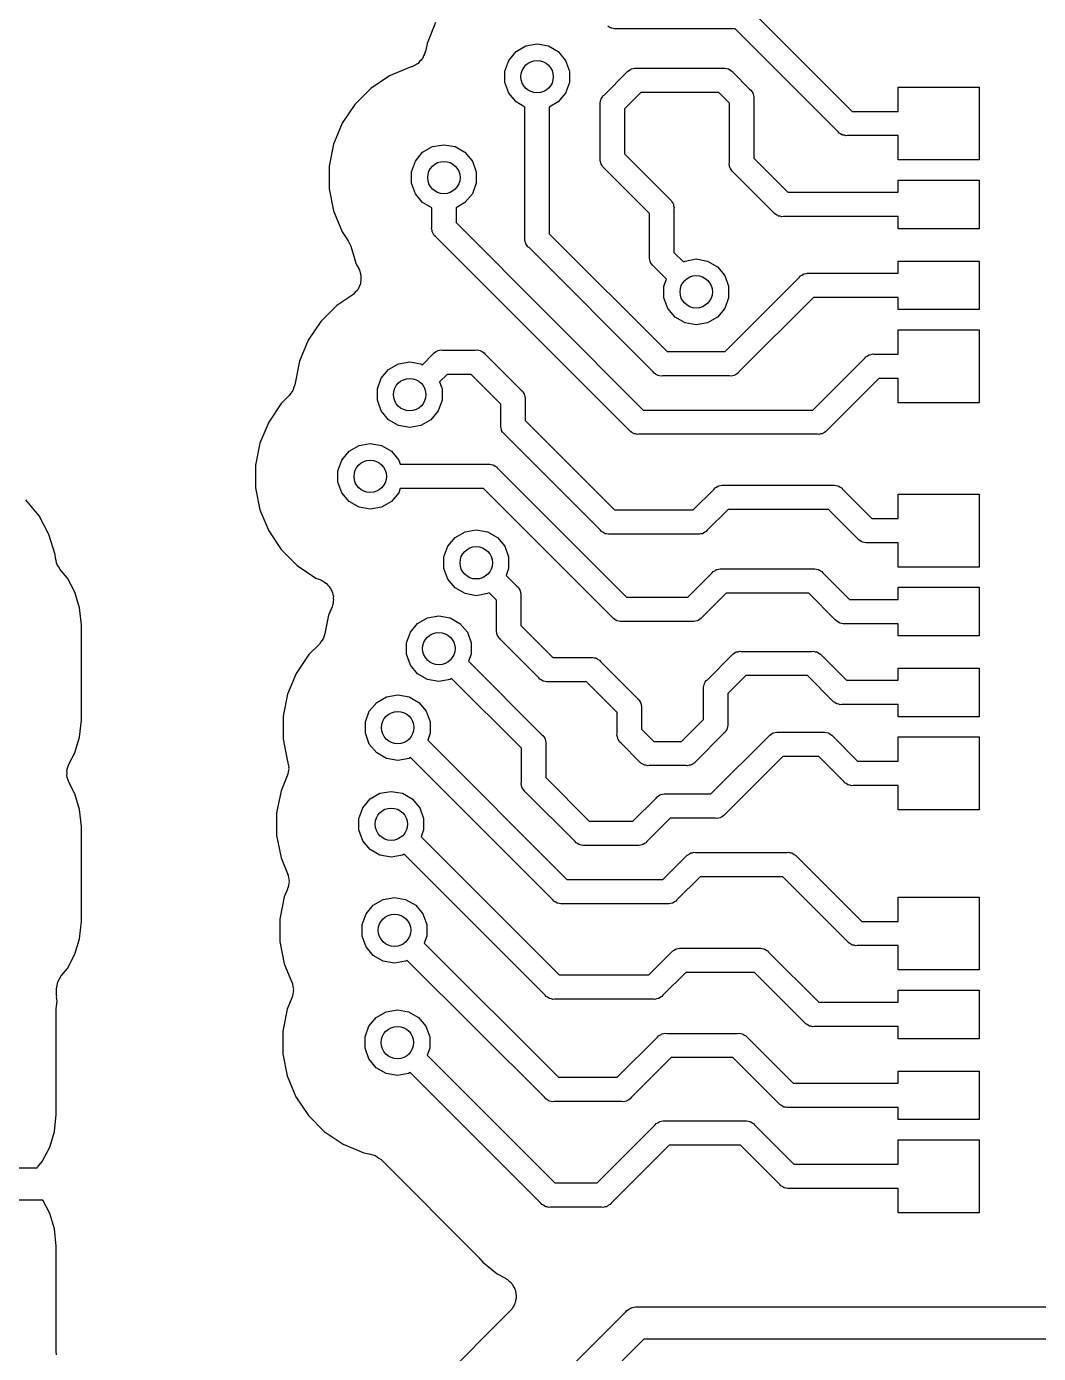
# Model space of a CAD drawing. Extents: x 552.7 to 632.3, y 410.9 to 459.8.
# Drawn here: x 580.66 to 586.91, y 435.16 to 443.36 of the extents above; entities that cross this region are included whole.
import ezdxf

# ---------------------------------------------------------------- set-up
doc = ezdxf.new("R2010")
doc.units = 0
doc.header["$MEASUREMENT"] = 0
doc.layers.add('BLACK', color=7, linetype='CONTINUOUS')

msp = doc.modelspace()

# ---------------------------------------------------------------- linework, layer by layer
at = {"layer": 'BLACK', "linetype": 'CONTINUOUS'}
for p, q in [((585.121, 443.471), (585.757, 442.836)), ((583.184, 443.385), (583.131, 443.256)), ((584.256, 443.357), (584.248, 443.362)), ((584.264, 443.351), (584.256, 443.357)), ((584.268, 443.351), (584.264, 443.351)), ((584.27, 443.349), (584.268, 443.351)), ((584.28, 443.347), (584.27, 443.349)), ((584.29, 443.345), (584.28, 443.347)), ((584.3, 443.345), (584.29, 443.345)), ((585.035, 443.345), (584.3, 443.345)), ((585.67, 442.71), (585.035, 443.345)), ((583.131, 443.256), (583.121, 443.206)), ((583.681, 443.205), (583.742, 443.24)), ((583.742, 443.24), (583.811, 443.253)), ((583.811, 443.253), (583.881, 443.24)), ((583.881, 443.24), (583.942, 443.205)), ((583.099, 443.159), (583.095, 443.152)), ((583.105, 443.165), (583.099, 443.159)), ((583.11, 443.178), (583.105, 443.165)), ((583.116, 443.19), (583.11, 443.178)), ((583.118, 443.199), (583.116, 443.19)), ((583.121, 443.206), (583.118, 443.199)), ((583.636, 443.151), (583.681, 443.205)), ((583.942, 443.205), (583.987, 443.151)), ((583.034, 443.111), (582.899, 443.055)), ((583.037, 443.111), (583.034, 443.111)), ((583.049, 443.118), (583.037, 443.111)), ((583.062, 443.123), (583.049, 443.118)), ((583.068, 443.128), (583.062, 443.123)), ((583.076, 443.132), (583.068, 443.128)), ((583.085, 443.143), (583.076, 443.132)), ((583.095, 443.152), (583.085, 443.143)), ((583.611, 443.085), (583.636, 443.151)), ((583.611, 443.014), (583.611, 443.085)), ((583.987, 443.151), (584.011, 443.085)), ((584.011, 443.085), (584.011, 443.014)), ((584.225, 442.937), (584.366, 443.078)), ((584.366, 443.078), (584.372, 443.085)), ((584.372, 443.085), (584.381, 443.09)), ((584.381, 443.09), (584.389, 443.096)), ((584.389, 443.096), (584.392, 443.097)), ((584.392, 443.097), (584.395, 443.098)), ((584.395, 443.098), (584.405, 443.1)), ((584.405, 443.1), (584.414, 443.103)), ((584.414, 443.103), (584.424, 443.102)), ((584.424, 443.102), (584.961, 443.102)), ((584.961, 443.102), (584.971, 443.103)), ((584.971, 443.103), (584.981, 443.1)), ((584.981, 443.1), (584.991, 443.098)), ((584.991, 443.098), (584.993, 443.097)), ((584.993, 443.097), (584.997, 443.096)), ((584.997, 443.096), (585.005, 443.09)), ((585.005, 443.09), (585.013, 443.085)), ((585.013, 443.085), (585.02, 443.078)), ((585.02, 443.078), (585.124, 442.973)), ((582.899, 443.055), (582.783, 442.977)), ((583.636, 442.948), (583.611, 443.014)), ((584.011, 443.014), (583.987, 442.948)), ((582.783, 442.977), (582.685, 442.879)), ((583.681, 442.894), (583.636, 442.948)), ((583.987, 442.948), (583.942, 442.894)), ((584.205, 442.908), (584.206, 442.911)), ((584.206, 442.911), (584.207, 442.914)), ((584.207, 442.914), (584.213, 442.922)), ((584.213, 442.922), (584.218, 442.931)), ((584.218, 442.931), (584.225, 442.937)), ((584.452, 442.952), (584.351, 442.851)), ((584.933, 442.952), (584.452, 442.952)), ((584.999, 442.887), (584.933, 442.952)), ((585.124, 442.973), (585.132, 442.967)), ((585.132, 442.967), (585.137, 442.958)), ((585.137, 442.958), (585.143, 442.95)), ((585.143, 442.95), (585.144, 442.947)), ((585.144, 442.947), (585.145, 442.944)), ((585.145, 442.944), (585.147, 442.934)), ((585.147, 442.934), (585.15, 442.924)), ((585.15, 442.924), (585.149, 442.914)), ((585.149, 442.914), (585.149, 442.547)), ((586.041, 442.836), (586.041, 442.986)), ((586.041, 442.986), (586.541, 442.986)), ((586.541, 442.986), (586.541, 442.536)), ((582.685, 442.879), (582.607, 442.763)), ((583.736, 442.862), (583.681, 442.894)), ((583.736, 442.052), (583.736, 442.862)), ((583.942, 442.894), (583.886, 442.862)), ((583.886, 442.862), (583.886, 442.08)), ((584.2, 442.889), (584.203, 442.898)), ((584.201, 442.879), (584.2, 442.889)), ((584.201, 442.545), (584.201, 442.879)), ((584.203, 442.898), (584.205, 442.908)), ((584.351, 442.851), (584.351, 442.573)), ((584.999, 442.52), (584.999, 442.887)), ((585.757, 442.836), (586.041, 442.836)), ((582.607, 442.763), (582.554, 442.634)), ((585.677, 442.702), (585.67, 442.71)), ((585.686, 442.697), (585.677, 442.702)), ((585.694, 442.692), (585.686, 442.697)), ((585.697, 442.691), (585.694, 442.692)), ((585.7, 442.689), (585.697, 442.691)), ((585.71, 442.688), (585.7, 442.689)), ((585.719, 442.685), (585.71, 442.688)), ((585.729, 442.686), (585.719, 442.685)), ((586.041, 442.686), (585.729, 442.686)), ((586.041, 442.536), (586.041, 442.686)), ((582.554, 442.634), (582.527, 442.497)), ((583.104, 442.583), (583.165, 442.618)), ((583.165, 442.618), (583.235, 442.63)), ((583.235, 442.63), (583.304, 442.618)), ((583.304, 442.618), (583.365, 442.583)), ((583.035, 442.463), (583.059, 442.529)), ((583.059, 442.529), (583.104, 442.583)), ((583.365, 442.583), (583.411, 442.529)), ((583.411, 442.529), (583.435, 442.463)), ((584.2, 442.535), (584.201, 442.545)), ((584.203, 442.525), (584.2, 442.535)), ((584.205, 442.516), (584.203, 442.525)), ((584.206, 442.513), (584.205, 442.516)), ((584.207, 442.509), (584.206, 442.513)), ((584.213, 442.501), (584.207, 442.509)), ((584.351, 442.573), (584.632, 442.292)), ((584.998, 442.51), (584.999, 442.52)), ((585, 442.5), (584.998, 442.51)), ((585.149, 442.547), (585.36, 442.336)), ((586.541, 442.536), (586.041, 442.536)), ((582.527, 442.497), (582.527, 442.358)), ((583.035, 442.392), (583.035, 442.463)), ((583.435, 442.463), (583.435, 442.392)), ((584.218, 442.493), (584.213, 442.501)), ((584.225, 442.486), (584.218, 442.493)), ((584.506, 442.206), (584.225, 442.486)), ((585.002, 442.49), (585, 442.5)), ((585.004, 442.487), (585.002, 442.49)), ((585.005, 442.484), (585.004, 442.487)), ((585.01, 442.476), (585.005, 442.484)), ((585.015, 442.467), (585.01, 442.476)), ((585.023, 442.461), (585.015, 442.467)), ((585.274, 442.21), (585.023, 442.461)), ((582.527, 442.358), (582.554, 442.221)), ((583.059, 442.326), (583.035, 442.392)), ((583.435, 442.392), (583.411, 442.326)), ((586.041, 442.336), (586.041, 442.411)), ((586.041, 442.411), (586.541, 442.411)), ((586.541, 442.411), (586.541, 442.111)), ((583.104, 442.272), (583.059, 442.326)), ((583.16, 442.24), (583.104, 442.272)), ((583.365, 442.272), (583.31, 442.24)), ((583.411, 442.326), (583.365, 442.272)), ((584.632, 442.292), (584.639, 442.286)), ((584.639, 442.286), (584.644, 442.277)), ((584.644, 442.277), (584.65, 442.269)), ((584.65, 442.269), (584.651, 442.266)), ((584.651, 442.266), (584.653, 442.263)), ((584.653, 442.263), (584.654, 442.253)), ((585.36, 442.336), (586.041, 442.336)), ((582.554, 442.221), (582.607, 442.092)), ((583.16, 442.121), (583.16, 442.24)), ((583.31, 442.24), (583.31, 442.149)), ((584.506, 441.937), (584.506, 442.206)), ((584.654, 442.253), (584.657, 442.243)), ((584.657, 442.243), (584.656, 442.234)), ((584.656, 442.234), (584.656, 441.965)), ((585.28, 442.202), (585.274, 442.21)), ((585.289, 442.197), (585.28, 442.202)), ((585.297, 442.192), (585.289, 442.197)), ((585.3, 442.191), (585.297, 442.192)), ((585.303, 442.189), (585.3, 442.191)), ((585.313, 442.188), (585.303, 442.189)), ((585.323, 442.185), (585.313, 442.188)), ((585.332, 442.186), (585.323, 442.185)), ((586.041, 442.186), (585.332, 442.186)), ((586.041, 442.111), (586.041, 442.186)), ((582.607, 442.092), (582.644, 442.037)), ((583.159, 442.111), (583.16, 442.121)), ((583.162, 442.101), (583.159, 442.111)), ((583.163, 442.091), (583.162, 442.101)), ((583.31, 442.149), (584.467, 440.991)), ((586.541, 442.111), (586.041, 442.111)), ((582.644, 442.037), (582.652, 442.02)), ((582.652, 442.02), (582.66, 442.003)), ((583.165, 442.089), (583.163, 442.091)), ((583.166, 442.085), (583.165, 442.089)), ((583.171, 442.077), (583.166, 442.085)), ((583.176, 442.069), (583.171, 442.077)), ((583.184, 442.062), (583.176, 442.069)), ((584.381, 440.865), (583.184, 442.062)), ((583.736, 442.042), (583.736, 442.052)), ((583.738, 442.033), (583.736, 442.042)), ((583.74, 442.023), (583.738, 442.033)), ((583.741, 442.02), (583.74, 442.023)), ((583.742, 442.017), (583.741, 442.02)), ((583.748, 442.009), (583.742, 442.017)), ((583.886, 442.08), (584.615, 441.352)), ((582.66, 442.003), (582.694, 441.893)), ((583.753, 442), (583.748, 442.009)), ((583.761, 441.994), (583.753, 442)), ((584.528, 441.226), (583.761, 441.994)), ((584.505, 441.927), (584.506, 441.937)), ((584.656, 441.965), (584.715, 441.906)), ((582.694, 441.893), (582.709, 441.865)), ((582.709, 441.865), (582.71, 441.86)), ((582.71, 441.86), (582.713, 441.856)), ((582.713, 441.856), (582.717, 441.839)), ((584.508, 441.918), (584.505, 441.927)), ((584.509, 441.908), (584.508, 441.918)), ((584.511, 441.905), (584.509, 441.908)), ((584.512, 441.902), (584.511, 441.905)), ((584.518, 441.894), (584.512, 441.902)), ((584.523, 441.885), (584.518, 441.894)), ((584.53, 441.879), (584.523, 441.885)), ((584.61, 441.799), (584.53, 441.879)), ((584.715, 441.906), (584.725, 441.911)), ((584.725, 441.911), (584.794, 441.924)), ((584.794, 441.924), (584.864, 441.911)), ((584.864, 441.911), (584.925, 441.876)), ((584.925, 441.876), (584.97, 441.822)), ((586.041, 441.836), (586.041, 441.911)), ((586.041, 441.911), (586.541, 441.911)), ((586.541, 441.911), (586.541, 441.611)), ((582.719, 441.769), (582.711, 441.754)), ((582.717, 441.839), (582.722, 441.823)), ((582.721, 441.779), (582.719, 441.774)), ((582.719, 441.774), (582.719, 441.769)), ((582.722, 441.796), (582.721, 441.779)), ((582.722, 441.823), (582.722, 441.818)), ((582.722, 441.818), (582.723, 441.813)), ((582.723, 441.813), (582.722, 441.796)), ((584.594, 441.756), (584.61, 441.799)), ((584.97, 441.822), (584.994, 441.756)), ((584.972, 441.352), (585.431, 441.812)), ((585.431, 441.812), (585.438, 441.819)), ((585.438, 441.819), (585.446, 441.824)), ((585.446, 441.824), (585.455, 441.83)), ((585.455, 441.83), (585.458, 441.831)), ((585.458, 441.831), (585.461, 441.832)), ((585.461, 441.832), (585.47, 441.834)), ((585.47, 441.834), (585.48, 441.837)), ((585.48, 441.837), (585.49, 441.836)), ((585.49, 441.836), (586.041, 441.836)), ((582.667, 441.699), (582.573, 441.636)), ((582.671, 441.703), (582.667, 441.699)), ((582.675, 441.705), (582.671, 441.703)), ((582.687, 441.718), (582.675, 441.705)), ((582.699, 441.73), (582.687, 441.718)), ((582.701, 441.734), (582.699, 441.73)), ((582.705, 441.738), (582.701, 441.734)), ((582.711, 441.754), (582.705, 441.738)), ((584.594, 441.685), (584.594, 441.756)), ((584.618, 441.619), (584.594, 441.685)), ((584.994, 441.685), (584.97, 441.619)), ((584.994, 441.756), (584.994, 441.685)), ((585.518, 441.686), (585.058, 441.226)), ((586.041, 441.686), (585.518, 441.686)), ((586.041, 441.611), (586.041, 441.686)), ((582.573, 441.636), (582.474, 441.538)), ((584.664, 441.565), (584.618, 441.619)), ((584.97, 441.619), (584.925, 441.565)), ((586.541, 441.611), (586.041, 441.611)), ((582.474, 441.538), (582.397, 441.422)), ((584.725, 441.53), (584.664, 441.565)), ((584.794, 441.517), (584.725, 441.53)), ((584.864, 441.53), (584.794, 441.517)), ((584.925, 441.565), (584.864, 441.53)), ((586.041, 441.336), (586.041, 441.486)), ((586.041, 441.486), (586.541, 441.486)), ((586.541, 441.486), (586.541, 441.036)), ((582.397, 441.422), (582.343, 441.293)), ((583.184, 441.35), (583.192, 441.355)), ((583.192, 441.355), (583.195, 441.356)), ((583.195, 441.356), (583.198, 441.358)), ((583.198, 441.358), (583.208, 441.36)), ((583.208, 441.36), (583.217, 441.362)), ((583.217, 441.362), (583.227, 441.361)), ((583.227, 441.361), (583.43, 441.361)), ((583.43, 441.361), (583.44, 441.362)), ((583.44, 441.362), (583.45, 441.36)), ((583.45, 441.36), (583.46, 441.358)), ((583.46, 441.358), (583.463, 441.356)), ((583.463, 441.356), (583.466, 441.355)), ((583.466, 441.355), (583.474, 441.35)), ((582.343, 441.293), (582.314, 441.146)), ((582.893, 441.242), (582.955, 441.277)), ((582.955, 441.277), (583.024, 441.289)), ((583.024, 441.289), (583.093, 441.277)), ((583.093, 441.277), (583.103, 441.271)), ((583.103, 441.271), (583.169, 441.337)), ((583.169, 441.337), (583.175, 441.345)), ((583.175, 441.345), (583.184, 441.35)), ((583.474, 441.35), (583.483, 441.345)), ((583.483, 441.345), (583.489, 441.337)), ((583.489, 441.337), (583.712, 441.114)), ((584.615, 441.352), (584.972, 441.352)), ((585.515, 440.991), (585.835, 441.312)), ((585.835, 441.312), (585.842, 441.319)), ((585.842, 441.319), (585.85, 441.324)), ((585.85, 441.324), (585.859, 441.33)), ((585.859, 441.33), (585.862, 441.331)), ((585.862, 441.331), (585.865, 441.332)), ((585.865, 441.332), (585.875, 441.334)), ((585.875, 441.334), (585.884, 441.337)), ((585.884, 441.337), (585.894, 441.336)), ((585.894, 441.336), (586.041, 441.336)), ((582.848, 441.188), (582.893, 441.242)), ((583.255, 441.211), (583.208, 441.165)), ((583.403, 441.211), (583.255, 441.211)), ((583.587, 441.027), (583.403, 441.211)), ((584.535, 441.218), (584.528, 441.226)), ((584.543, 441.213), (584.535, 441.218)), ((584.551, 441.208), (584.543, 441.213)), ((584.555, 441.207), (584.551, 441.208)), ((584.557, 441.205), (584.555, 441.207)), ((584.567, 441.203), (584.557, 441.205)), ((584.577, 441.201), (584.567, 441.203)), ((584.587, 441.202), (584.577, 441.201)), ((584.999, 441.202), (584.587, 441.202)), ((585.009, 441.201), (584.999, 441.202)), ((585.019, 441.203), (585.009, 441.201)), ((585.029, 441.205), (585.019, 441.203)), ((585.032, 441.207), (585.029, 441.205)), ((585.035, 441.208), (585.032, 441.207)), ((585.043, 441.213), (585.035, 441.208)), ((585.052, 441.218), (585.043, 441.213)), ((585.058, 441.226), (585.052, 441.218)), ((582.301, 441.112), (582.298, 441.105)), ((582.305, 441.117), (582.301, 441.112)), ((582.309, 441.132), (582.305, 441.117)), ((582.314, 441.146), (582.309, 441.132)), ((582.824, 441.122), (582.848, 441.188)), ((582.824, 441.051), (582.824, 441.122)), ((583.208, 441.165), (583.224, 441.122)), ((583.224, 441.122), (583.224, 441.051)), ((583.712, 441.114), (583.72, 441.107)), ((585.922, 441.186), (585.601, 440.865)), ((586.041, 441.186), (585.922, 441.186)), ((586.041, 441.036), (586.041, 441.186)), ((582.23, 441.032), (582.153, 440.916)), ((582.279, 441.081), (582.23, 441.032)), ((582.288, 441.094), (582.279, 441.081)), ((582.298, 441.105), (582.288, 441.094)), ((582.848, 440.985), (582.824, 441.051)), ((583.224, 441.051), (583.2, 440.985)), ((583.587, 440.899), (583.587, 441.027)), ((583.72, 441.107), (583.725, 441.099)), ((583.725, 441.099), (583.731, 441.09)), ((583.731, 441.09), (583.731, 441.087)), ((583.731, 441.087), (583.733, 441.084)), ((583.733, 441.084), (583.735, 441.075)), ((583.735, 441.075), (583.737, 441.065)), ((583.737, 441.065), (583.737, 441.055)), ((583.737, 441.055), (583.737, 440.927)), ((586.541, 441.036), (586.041, 441.036)), ((582.893, 440.931), (582.848, 440.985)), ((583.2, 440.985), (583.155, 440.931)), ((584.467, 440.991), (585.515, 440.991)), ((582.153, 440.916), (582.099, 440.787)), ((582.955, 440.895), (582.893, 440.931)), ((583.024, 440.883), (582.955, 440.895)), ((583.093, 440.895), (583.024, 440.883)), ((583.155, 440.931), (583.093, 440.895)), ((583.586, 440.889), (583.587, 440.899)), ((583.588, 440.879), (583.586, 440.889)), ((583.59, 440.87), (583.588, 440.879)), ((583.592, 440.867), (583.59, 440.87)), ((583.592, 440.864), (583.592, 440.867)), ((583.598, 440.855), (583.592, 440.864)), ((583.737, 440.927), (584.289, 440.374)), ((584.387, 440.858), (584.381, 440.865)), ((585.601, 440.865), (585.595, 440.858)), ((582.099, 440.787), (582.072, 440.651)), ((582.711, 440.772), (582.78, 440.784)), ((582.78, 440.784), (582.85, 440.772)), ((583.603, 440.847), (583.598, 440.855)), ((583.611, 440.84), (583.603, 440.847)), ((584.203, 440.248), (583.611, 440.84)), ((584.396, 440.853), (584.387, 440.858)), ((584.404, 440.847), (584.396, 440.853)), ((584.407, 440.846), (584.404, 440.847)), ((584.41, 440.844), (584.407, 440.846)), ((584.42, 440.843), (584.41, 440.844)), ((584.43, 440.84), (584.42, 440.843)), ((584.439, 440.841), (584.43, 440.84)), ((585.543, 440.841), (584.439, 440.841)), ((585.553, 440.84), (585.543, 440.841)), ((585.562, 440.843), (585.553, 440.84)), ((585.572, 440.844), (585.562, 440.843)), ((585.575, 440.846), (585.572, 440.844)), ((585.578, 440.847), (585.575, 440.846)), ((585.586, 440.853), (585.578, 440.847)), ((585.595, 440.858), (585.586, 440.853)), ((582.604, 440.682), (582.65, 440.736)), ((582.65, 440.736), (582.711, 440.772)), ((582.85, 440.772), (582.911, 440.736)), ((582.911, 440.736), (582.956, 440.682)), ((582.072, 440.651), (582.072, 440.511)), ((582.58, 440.616), (582.604, 440.682)), ((582.58, 440.546), (582.58, 440.616)), ((582.956, 440.682), (582.966, 440.656)), ((582.966, 440.656), (583.508, 440.656)), ((583.508, 440.656), (583.518, 440.657)), ((583.518, 440.657), (583.528, 440.654)), ((583.528, 440.654), (583.538, 440.652)), ((583.538, 440.652), (583.541, 440.651)), ((583.541, 440.651), (583.544, 440.65)), ((583.544, 440.65), (583.552, 440.644)), ((583.552, 440.644), (583.561, 440.639)), ((583.561, 440.639), (583.567, 440.631)), ((583.567, 440.631), (584.363, 439.835)), ((582.604, 440.479), (582.58, 440.546)), ((582.072, 440.511), (582.099, 440.374)), ((582.65, 440.425), (582.604, 440.479)), ((582.956, 440.479), (582.911, 440.425)), ((582.966, 440.506), (582.956, 440.479)), ((583.48, 440.506), (582.966, 440.506)), ((584.277, 439.71), (583.48, 440.506)), ((584.776, 440.374), (584.904, 440.502)), ((584.904, 440.502), (584.911, 440.51)), ((584.911, 440.51), (584.919, 440.515)), ((584.919, 440.515), (584.927, 440.52)), ((584.927, 440.52), (584.931, 440.521)), ((584.931, 440.521), (584.933, 440.523)), ((584.933, 440.523), (584.943, 440.525)), ((584.943, 440.525), (584.953, 440.527)), ((584.953, 440.527), (584.963, 440.526)), ((584.963, 440.526), (585.639, 440.526)), ((585.639, 440.526), (585.649, 440.527)), ((585.649, 440.527), (585.659, 440.525)), ((585.659, 440.525), (585.669, 440.523)), ((585.669, 440.523), (585.672, 440.521)), ((585.672, 440.521), (585.675, 440.52)), ((585.675, 440.52), (585.683, 440.515)), ((585.683, 440.515), (585.692, 440.51)), ((585.692, 440.51), (585.698, 440.502)), ((585.698, 440.502), (585.879, 440.321)), ((586.041, 440.321), (586.041, 440.471)), ((586.041, 440.471), (586.541, 440.471)), ((586.541, 440.471), (586.541, 440.021)), ((580.734, 440.337), (580.652, 440.437)), ((582.099, 440.374), (582.153, 440.245)), ((582.711, 440.39), (582.65, 440.425)), ((582.78, 440.378), (582.711, 440.39)), ((582.85, 440.39), (582.78, 440.378)), ((582.911, 440.425), (582.85, 440.39)), ((584.289, 440.374), (584.776, 440.374)), ((584.991, 440.376), (584.862, 440.248)), ((585.612, 440.376), (584.991, 440.376)), ((585.792, 440.195), (585.612, 440.376)), ((580.793, 440.226), (580.734, 440.337)), ((585.879, 440.321), (586.041, 440.321)), ((580.795, 440.222), (580.793, 440.226)), ((580.793, 440.226), (580.793, 440.226)), ((580.833, 440.098), (580.795, 440.222)), ((582.153, 440.245), (582.23, 440.129)), ((583.305, 440.203), (583.366, 440.238)), ((583.366, 440.238), (583.435, 440.25)), ((583.435, 440.25), (583.505, 440.238)), ((583.505, 440.238), (583.566, 440.203)), ((584.209, 440.241), (584.203, 440.248)), ((584.218, 440.236), (584.209, 440.241)), ((584.226, 440.23), (584.218, 440.236)), ((584.229, 440.229), (584.226, 440.23)), ((584.232, 440.227), (584.229, 440.229)), ((584.242, 440.226), (584.232, 440.227)), ((584.252, 440.223), (584.242, 440.226)), ((584.262, 440.224), (584.252, 440.223)), ((584.804, 440.224), (584.262, 440.224)), ((584.814, 440.223), (584.804, 440.224)), ((584.823, 440.226), (584.814, 440.223)), ((584.833, 440.227), (584.823, 440.226)), ((584.836, 440.229), (584.833, 440.227)), ((584.839, 440.23), (584.836, 440.229)), ((584.847, 440.236), (584.839, 440.23)), ((584.856, 440.241), (584.847, 440.236)), ((584.862, 440.248), (584.856, 440.241)), ((582.23, 440.129), (582.329, 440.031)), ((583.235, 440.083), (583.26, 440.149)), ((583.26, 440.149), (583.305, 440.203)), ((583.566, 440.203), (583.611, 440.149)), ((583.611, 440.149), (583.635, 440.083)), ((585.799, 440.188), (585.792, 440.195)), ((585.807, 440.183), (585.799, 440.188)), ((585.816, 440.177), (585.807, 440.183)), ((585.819, 440.176), (585.816, 440.177)), ((585.822, 440.175), (585.819, 440.176)), ((585.832, 440.173), (585.822, 440.175)), ((585.841, 440.17), (585.832, 440.173)), ((585.851, 440.171), (585.841, 440.17)), ((586.041, 440.171), (585.851, 440.171)), ((586.041, 440.021), (586.041, 440.171)), ((580.835, 440.076), (580.833, 440.098)), ((580.839, 440.062), (580.835, 440.076)), ((580.842, 440.047), (580.839, 440.062)), ((580.845, 440.041), (580.842, 440.047)), ((583.235, 440.012), (583.235, 440.083)), ((583.635, 440.083), (583.635, 440.012)), ((580.847, 440.034), (580.845, 440.041)), ((580.856, 440.022), (580.847, 440.034)), ((580.863, 440.008), (580.856, 440.022)), ((580.909, 439.953), (580.863, 440.008)), ((582.329, 440.031), (582.445, 439.953)), ((583.26, 439.946), (583.235, 440.012)), ((583.635, 440.012), (583.62, 439.969)), ((583.62, 439.969), (583.686, 439.903)), ((584.743, 439.835), (584.893, 439.985)), ((584.893, 439.985), (584.899, 439.993)), ((584.899, 439.993), (584.908, 439.998)), ((584.908, 439.998), (584.916, 440.003)), ((584.916, 440.003), (584.919, 440.004)), ((584.919, 440.004), (584.922, 440.006)), ((584.922, 440.006), (584.932, 440.008)), ((584.932, 440.008), (584.941, 440.01)), ((584.941, 440.01), (584.951, 440.009)), ((584.951, 440.009), (585.517, 440.009)), ((585.517, 440.009), (585.527, 440.01)), ((585.527, 440.01), (585.537, 440.008)), ((585.537, 440.008), (585.547, 440.006)), ((585.547, 440.006), (585.55, 440.004)), ((585.55, 440.004), (585.553, 440.003)), ((585.553, 440.003), (585.561, 439.998)), ((585.561, 439.998), (585.57, 439.993)), ((585.57, 439.993), (585.576, 439.985)), ((585.576, 439.985), (585.74, 439.821)), ((586.541, 440.021), (586.041, 440.021)), ((580.956, 439.865), (580.909, 439.953)), ((582.445, 439.953), (582.475, 439.941)), ((582.475, 439.941), (582.485, 439.935)), ((582.485, 439.935), (582.495, 439.93)), ((582.495, 439.93), (582.503, 439.923)), ((582.503, 439.923), (582.513, 439.917)), ((582.513, 439.917), (582.519, 439.908)), ((582.519, 439.908), (582.527, 439.901)), ((582.527, 439.901), (582.533, 439.891)), ((582.533, 439.891), (582.539, 439.882)), ((582.539, 439.882), (582.543, 439.871)), ((583.305, 439.892), (583.26, 439.946)), ((583.366, 439.857), (583.305, 439.892)), ((583.686, 439.903), (583.694, 439.896)), ((583.694, 439.896), (583.699, 439.888)), ((583.699, 439.888), (583.704, 439.88)), ((583.704, 439.88), (583.705, 439.876)), ((586.041, 439.821), (586.041, 439.896)), ((586.041, 439.896), (586.541, 439.896)), ((586.541, 439.896), (586.541, 439.596)), ((580.985, 439.769), (580.956, 439.865)), ((582.543, 439.871), (582.548, 439.862)), ((582.551, 439.796), (582.546, 439.786)), ((582.548, 439.862), (582.549, 439.851)), ((582.549, 439.851), (582.553, 439.84)), ((582.554, 439.818), (582.551, 439.807)), ((582.551, 439.807), (582.551, 439.796)), ((582.553, 439.84), (582.552, 439.829)), ((582.552, 439.829), (582.554, 439.818)), ((583.435, 439.844), (583.366, 439.857)), ((583.505, 439.857), (583.435, 439.844)), ((583.515, 439.862), (583.505, 439.857)), ((583.56, 439.816), (583.515, 439.862)), ((583.56, 439.632), (583.56, 439.816)), ((583.705, 439.876), (583.707, 439.873)), ((583.707, 439.873), (583.709, 439.864)), ((583.709, 439.864), (583.711, 439.854)), ((583.711, 439.854), (583.71, 439.844)), ((583.71, 439.844), (583.71, 439.66)), ((584.363, 439.835), (584.743, 439.835)), ((584.979, 439.859), (584.829, 439.71)), ((585.49, 439.859), (584.979, 439.859)), ((585.653, 439.695), (585.49, 439.859)), ((585.74, 439.821), (586.041, 439.821)), ((580.996, 439.663), (580.985, 439.769)), ((582.523, 439.724), (582.5, 439.61)), ((582.544, 439.775), (582.523, 439.724)), ((582.546, 439.786), (582.544, 439.775)), ((583.134, 439.708), (583.204, 439.72)), ((583.204, 439.72), (583.273, 439.708)), ((580.996, 439.075), (580.996, 439.663)), ((583.028, 439.619), (583.073, 439.673)), ((583.073, 439.673), (583.134, 439.708)), ((583.273, 439.708), (583.334, 439.673)), ((583.334, 439.673), (583.38, 439.619)), ((583.56, 439.622), (583.56, 439.632)), ((583.71, 439.66), (583.908, 439.462)), ((584.283, 439.702), (584.277, 439.71)), ((584.292, 439.697), (584.283, 439.702)), ((584.3, 439.691), (584.292, 439.697)), ((584.303, 439.69), (584.3, 439.691)), ((584.306, 439.689), (584.303, 439.69)), ((584.316, 439.687), (584.306, 439.689)), ((584.325, 439.684), (584.316, 439.687)), ((584.335, 439.685), (584.325, 439.684)), ((584.771, 439.685), (584.335, 439.685)), ((584.781, 439.684), (584.771, 439.685)), ((584.79, 439.687), (584.781, 439.684)), ((584.8, 439.689), (584.79, 439.687)), ((584.803, 439.69), (584.8, 439.689)), ((584.806, 439.691), (584.803, 439.69)), ((584.814, 439.697), (584.806, 439.691)), ((584.823, 439.702), (584.814, 439.697)), ((584.829, 439.71), (584.823, 439.702)), ((585.66, 439.688), (585.653, 439.695)), ((585.668, 439.683), (585.66, 439.688)), ((585.677, 439.677), (585.668, 439.683)), ((585.68, 439.676), (585.677, 439.677)), ((585.683, 439.675), (585.68, 439.676)), ((585.693, 439.673), (585.683, 439.675)), ((585.702, 439.67), (585.693, 439.673)), ((585.712, 439.671), (585.702, 439.67)), ((586.041, 439.671), (585.712, 439.671)), ((586.041, 439.596), (586.041, 439.671)), ((582.474, 439.558), (582.466, 439.545)), ((582.484, 439.569), (582.474, 439.558)), ((582.487, 439.576), (582.484, 439.569)), ((582.491, 439.582), (582.487, 439.576)), ((582.495, 439.596), (582.491, 439.582)), ((582.5, 439.61), (582.495, 439.596)), ((583.004, 439.552), (583.028, 439.619)), ((583.004, 439.482), (583.004, 439.552)), ((583.38, 439.619), (583.404, 439.552)), ((583.404, 439.552), (583.404, 439.482)), ((583.562, 439.613), (583.56, 439.622)), ((583.564, 439.603), (583.562, 439.613)), ((583.566, 439.6), (583.564, 439.603)), ((583.566, 439.597), (583.566, 439.6)), ((583.572, 439.589), (583.566, 439.597)), ((583.577, 439.58), (583.572, 439.589)), ((583.585, 439.574), (583.577, 439.58)), ((583.822, 439.336), (583.585, 439.574)), ((586.541, 439.596), (586.041, 439.596)), ((582.4, 439.48), (582.323, 439.364)), ((582.466, 439.545), (582.4, 439.48)), ((583.028, 439.415), (583.004, 439.482)), ((583.404, 439.482), (583.388, 439.439)), ((584.863, 439.325), (585.013, 439.476)), ((585.013, 439.476), (585.02, 439.483)), ((585.02, 439.483), (585.028, 439.488)), ((585.028, 439.488), (585.036, 439.494)), ((585.036, 439.494), (585.04, 439.495)), ((585.04, 439.495), (585.043, 439.497)), ((585.043, 439.497), (585.052, 439.498)), ((585.052, 439.498), (585.062, 439.501)), ((585.062, 439.501), (585.072, 439.5)), ((585.072, 439.5), (585.509, 439.5)), ((585.509, 439.5), (585.519, 439.501)), ((585.519, 439.501), (585.528, 439.498)), ((585.528, 439.498), (585.538, 439.497)), ((585.538, 439.497), (585.541, 439.495)), ((585.541, 439.495), (585.544, 439.494)), ((585.544, 439.494), (585.552, 439.488)), ((585.552, 439.488), (585.561, 439.483)), ((585.561, 439.483), (585.567, 439.476)), ((585.567, 439.476), (585.722, 439.321)), ((583.073, 439.361), (583.028, 439.415)), ((583.388, 439.439), (583.839, 438.987)), ((583.908, 439.462), (584.143, 439.462)), ((584.143, 439.462), (584.153, 439.463)), ((584.153, 439.463), (584.163, 439.46)), ((584.163, 439.46), (584.173, 439.459)), ((584.173, 439.459), (584.176, 439.457)), ((584.176, 439.457), (584.179, 439.456)), ((584.179, 439.456), (584.187, 439.45)), ((584.187, 439.45), (584.196, 439.445)), ((584.196, 439.445), (584.202, 439.438)), ((584.202, 439.438), (584.431, 439.209)), ((586.041, 439.321), (586.041, 439.396)), ((586.041, 439.396), (586.541, 439.396)), ((586.541, 439.396), (586.541, 439.096)), ((582.323, 439.364), (582.27, 439.235)), ((583.134, 439.326), (583.073, 439.361)), ((583.204, 439.314), (583.134, 439.326)), ((583.273, 439.326), (583.204, 439.314)), ((583.283, 439.332), (583.273, 439.326)), ((583.714, 438.901), (583.283, 439.332)), ((583.828, 439.329), (583.822, 439.336)), ((583.837, 439.324), (583.828, 439.329)), ((583.845, 439.318), (583.837, 439.324)), ((583.848, 439.317), (583.845, 439.318)), ((583.851, 439.315), (583.848, 439.317)), ((583.861, 439.314), (583.851, 439.315)), ((583.871, 439.311), (583.861, 439.314)), ((583.881, 439.312), (583.871, 439.311)), ((584.116, 439.312), (583.881, 439.312)), ((584.305, 439.122), (584.116, 439.312)), ((584.845, 439.302), (584.85, 439.31)), ((584.85, 439.31), (584.855, 439.319)), ((584.855, 439.319), (584.863, 439.325)), ((585.1, 439.35), (584.989, 439.239)), ((585.481, 439.35), (585.1, 439.35)), ((585.636, 439.195), (585.481, 439.35)), ((585.722, 439.321), (586.041, 439.321)), ((582.27, 439.235), (582.242, 439.099)), ((582.881, 439.22), (582.95, 439.232)), ((582.95, 439.232), (583.02, 439.22)), ((584.838, 439.277), (584.84, 439.286)), ((584.839, 439.267), (584.838, 439.277)), ((584.839, 439.08), (584.839, 439.267)), ((584.84, 439.286), (584.842, 439.296)), ((584.842, 439.296), (584.844, 439.299)), ((584.844, 439.299), (584.845, 439.302)), ((584.989, 439.239), (584.989, 439.052)), ((582.774, 439.13), (582.82, 439.184)), ((582.82, 439.184), (582.881, 439.22)), ((583.02, 439.22), (583.081, 439.184)), ((583.081, 439.184), (583.126, 439.13)), ((584.431, 439.209), (584.439, 439.202)), ((584.439, 439.202), (584.444, 439.194)), ((584.444, 439.194), (584.449, 439.185)), ((584.449, 439.185), (584.45, 439.182)), ((584.45, 439.182), (584.452, 439.179)), ((584.452, 439.179), (584.454, 439.17)), ((584.454, 439.17), (584.456, 439.16)), ((584.456, 439.16), (584.455, 439.15)), ((584.455, 439.15), (584.455, 439.019)), ((585.642, 439.188), (585.636, 439.195)), ((585.651, 439.183), (585.642, 439.188)), ((585.659, 439.177), (585.651, 439.183)), ((585.662, 439.176), (585.659, 439.177)), ((585.665, 439.175), (585.662, 439.176)), ((585.675, 439.173), (585.665, 439.175)), ((585.684, 439.17), (585.675, 439.173)), ((585.694, 439.171), (585.684, 439.17)), ((586.041, 439.171), (585.694, 439.171)), ((586.041, 439.096), (586.041, 439.171)), ((580.985, 438.97), (580.996, 439.075)), ((582.242, 439.099), (582.242, 438.959)), ((582.75, 439.064), (582.774, 439.13)), ((582.75, 438.994), (582.75, 439.064)), ((583.126, 439.13), (583.15, 439.064)), ((583.15, 439.064), (583.15, 438.994)), ((584.305, 438.991), (584.305, 439.122)), ((584.702, 438.944), (584.839, 439.08)), ((586.541, 439.096), (586.041, 439.096)), ((582.774, 438.927), (582.75, 438.994)), ((583.15, 438.994), (583.135, 438.951)), ((583.839, 438.987), (583.847, 438.981)), ((583.847, 438.981), (583.852, 438.972)), ((584.304, 438.982), (584.305, 438.991)), ((584.307, 438.972), (584.304, 438.982)), ((584.455, 439.019), (584.531, 438.944)), ((584.964, 438.994), (584.789, 438.818)), ((584.972, 439), (584.964, 438.994)), ((584.977, 439.009), (584.972, 439)), ((584.983, 439.017), (584.977, 439.009)), ((584.984, 439.02), (584.983, 439.017)), ((584.985, 439.023), (584.984, 439.02)), ((584.987, 439.033), (584.985, 439.023)), ((584.99, 439.043), (584.987, 439.033)), ((584.989, 439.052), (584.99, 439.043)), ((585.242, 438.976), (585.248, 438.983)), ((585.248, 438.983), (585.257, 438.988)), ((585.257, 438.988), (585.265, 438.994)), ((585.265, 438.994), (585.268, 438.995)), ((585.268, 438.995), (585.271, 438.996)), ((585.271, 438.996), (585.281, 438.998)), ((585.281, 438.998), (585.291, 439.001)), ((585.291, 439.001), (585.301, 439)), ((585.301, 439), (585.578, 439)), ((585.578, 439), (585.588, 439.001)), ((585.588, 439.001), (585.598, 438.998)), ((585.598, 438.998), (585.608, 438.996)), ((585.608, 438.996), (585.611, 438.995)), ((585.611, 438.995), (585.614, 438.994)), ((585.614, 438.994), (585.622, 438.988)), ((585.622, 438.988), (585.631, 438.983)), ((585.631, 438.983), (585.637, 438.976)), ((580.956, 438.874), (580.985, 438.97)), ((582.242, 438.959), (582.27, 438.819)), ((582.82, 438.873), (582.774, 438.927)), ((583.135, 438.951), (583.995, 438.09)), ((583.714, 438.692), (583.714, 438.901)), ((583.852, 438.972), (583.858, 438.964)), ((583.858, 438.964), (583.858, 438.961)), ((583.858, 438.961), (583.86, 438.958)), ((583.86, 438.958), (583.862, 438.948)), ((583.862, 438.948), (583.864, 438.939)), ((583.864, 438.939), (583.864, 438.929)), ((583.864, 438.929), (583.864, 438.72)), ((584.309, 438.962), (584.307, 438.972)), ((584.31, 438.959), (584.309, 438.962)), ((584.311, 438.956), (584.31, 438.959)), ((584.317, 438.948), (584.311, 438.956)), ((584.322, 438.939), (584.317, 438.948)), ((584.33, 438.933), (584.322, 438.939)), ((584.444, 438.818), (584.33, 438.933)), ((584.531, 438.944), (584.702, 438.944)), ((584.885, 438.619), (585.242, 438.976)), ((585.637, 438.976), (585.791, 438.821)), ((586.041, 438.821), (586.041, 438.971)), ((586.041, 438.971), (586.541, 438.971)), ((586.541, 438.971), (586.541, 438.521)), ((580.92, 438.807), (580.956, 438.874)), ((582.27, 438.819), (582.271, 438.818)), ((582.271, 438.818), (582.272, 438.81)), ((582.881, 438.838), (582.82, 438.873)), ((582.95, 438.826), (582.881, 438.838)), ((583.02, 438.838), (582.95, 438.826)), ((583.029, 438.844), (583.02, 438.838)), ((583.908, 437.965), (583.029, 438.844)), ((584.451, 438.81), (584.444, 438.818)), ((584.789, 438.818), (584.782, 438.81)), ((585.328, 438.85), (584.971, 438.493)), ((585.551, 438.85), (585.328, 438.85)), ((585.705, 438.695), (585.551, 438.85)), ((585.791, 438.821), (586.041, 438.821)), ((580.906, 438.765), (580.908, 438.769)), ((580.907, 438.747), (580.906, 438.765)), ((580.906, 438.729), (580.907, 438.747)), ((580.908, 438.773), (580.915, 438.79)), ((580.908, 438.769), (580.908, 438.773)), ((580.915, 438.79), (580.92, 438.807)), ((582.267, 438.731), (582.229, 438.638)), ((582.268, 438.736), (582.267, 438.731)), ((582.271, 438.741), (582.268, 438.736)), ((582.273, 438.758), (582.271, 438.741)), ((582.272, 438.81), (582.272, 438.81)), ((582.272, 438.81), (582.272, 438.81)), ((582.272, 438.81), (582.273, 438.801)), ((582.273, 438.801), (582.277, 438.785)), ((582.277, 438.774), (582.273, 438.758)), ((582.277, 438.785), (582.276, 438.779)), ((582.276, 438.779), (582.277, 438.774)), ((584.459, 438.806), (584.451, 438.81)), ((584.468, 438.8), (584.459, 438.806)), ((584.471, 438.799), (584.468, 438.8)), ((584.474, 438.797), (584.471, 438.799)), ((584.483, 438.796), (584.474, 438.797)), ((584.493, 438.793), (584.483, 438.796)), ((584.503, 438.794), (584.493, 438.793)), ((584.73, 438.794), (584.503, 438.794)), ((584.74, 438.793), (584.73, 438.794)), ((584.75, 438.796), (584.74, 438.793)), ((584.759, 438.797), (584.75, 438.796)), ((584.762, 438.799), (584.759, 438.797)), ((584.766, 438.8), (584.762, 438.799)), ((584.774, 438.806), (584.766, 438.8)), ((584.782, 438.81), (584.774, 438.806)), ((580.908, 438.725), (580.906, 438.729)), ((580.908, 438.721), (580.908, 438.725)), ((580.915, 438.704), (580.908, 438.721)), ((580.92, 438.687), (580.915, 438.704)), ((580.956, 438.62), (580.92, 438.687)), ((583.713, 438.682), (583.714, 438.692)), ((583.715, 438.672), (583.713, 438.682)), ((583.717, 438.662), (583.715, 438.672)), ((583.719, 438.66), (583.717, 438.662)), ((583.719, 438.656), (583.719, 438.66)), ((583.725, 438.648), (583.719, 438.656)), ((583.864, 438.72), (584.132, 438.451)), ((585.711, 438.688), (585.705, 438.695)), ((585.72, 438.683), (585.711, 438.688)), ((585.728, 438.677), (585.72, 438.683)), ((585.731, 438.676), (585.728, 438.677)), ((585.734, 438.675), (585.731, 438.676)), ((585.744, 438.673), (585.734, 438.675)), ((585.754, 438.67), (585.744, 438.673)), ((585.764, 438.671), (585.754, 438.67)), ((586.041, 438.671), (585.764, 438.671)), ((586.041, 438.521), (586.041, 438.671)), ((580.985, 438.524), (580.956, 438.62)), ((582.229, 438.638), (582.202, 438.502)), ((582.734, 438.533), (582.779, 438.588)), ((582.779, 438.588), (582.84, 438.623)), ((582.84, 438.623), (582.91, 438.635)), ((582.91, 438.635), (582.979, 438.623)), ((582.979, 438.623), (583.04, 438.588)), ((583.04, 438.588), (583.086, 438.533)), ((583.73, 438.64), (583.725, 438.648)), ((583.738, 438.633), (583.73, 438.64)), ((584.046, 438.325), (583.738, 438.633)), ((584.403, 438.451), (584.546, 438.594)), ((584.546, 438.594), (584.552, 438.602)), ((584.552, 438.602), (584.561, 438.607)), ((584.561, 438.607), (584.569, 438.613)), ((584.569, 438.613), (584.572, 438.614)), ((584.572, 438.614), (584.575, 438.615)), ((584.575, 438.615), (584.585, 438.617)), ((584.585, 438.617), (584.595, 438.62)), ((584.595, 438.62), (584.605, 438.619)), ((584.605, 438.619), (584.885, 438.619)), ((580.996, 438.418), (580.985, 438.524)), ((582.202, 438.502), (582.202, 438.362)), ((582.71, 438.467), (582.734, 438.533)), ((583.086, 438.533), (583.11, 438.467)), ((584.965, 438.485), (584.956, 438.48)), ((584.971, 438.493), (584.965, 438.485)), ((586.541, 438.521), (586.041, 438.521)), ((580.996, 437.831), (580.996, 438.418)), ((582.71, 438.397), (582.71, 438.467)), ((583.11, 438.467), (583.11, 438.397)), ((584.132, 438.451), (584.403, 438.451)), ((584.632, 438.469), (584.489, 438.325)), ((584.913, 438.469), (584.632, 438.469)), ((584.923, 438.468), (584.913, 438.469)), ((584.932, 438.47), (584.923, 438.468)), ((584.942, 438.472), (584.932, 438.47)), ((584.945, 438.474), (584.942, 438.472)), ((584.948, 438.475), (584.945, 438.474)), ((584.956, 438.48), (584.948, 438.475)), ((582.202, 438.362), (582.229, 438.225)), ((582.734, 438.33), (582.71, 438.397)), ((582.779, 438.276), (582.734, 438.33)), ((583.11, 438.397), (583.094, 438.354)), ((583.094, 438.354), (583.947, 437.501)), ((584.052, 438.318), (584.046, 438.325)), ((584.489, 438.325), (584.483, 438.318)), ((582.84, 438.241), (582.779, 438.276)), ((582.91, 438.229), (582.84, 438.241)), ((582.979, 438.241), (582.91, 438.229)), ((582.989, 438.247), (582.979, 438.241)), ((583.86, 437.375), (582.989, 438.247)), ((584.061, 438.313), (584.052, 438.318)), ((584.069, 438.307), (584.061, 438.313)), ((584.072, 438.306), (584.069, 438.307)), ((584.075, 438.304), (584.072, 438.306)), ((584.085, 438.303), (584.075, 438.304)), ((584.094, 438.3), (584.085, 438.303)), ((584.104, 438.301), (584.094, 438.3)), ((584.43, 438.301), (584.104, 438.301)), ((584.44, 438.3), (584.43, 438.301)), ((584.45, 438.303), (584.44, 438.3)), ((584.46, 438.304), (584.45, 438.303)), ((584.463, 438.306), (584.46, 438.304)), ((584.466, 438.307), (584.463, 438.306)), ((584.474, 438.313), (584.466, 438.307)), ((584.483, 438.318), (584.474, 438.313)), ((584.731, 438.234), (584.738, 438.241)), ((584.738, 438.241), (584.746, 438.246)), ((584.746, 438.246), (584.755, 438.252)), ((584.755, 438.252), (584.758, 438.253)), ((584.758, 438.253), (584.761, 438.255)), ((584.761, 438.255), (584.77, 438.256)), ((584.77, 438.256), (584.78, 438.259)), ((584.78, 438.259), (584.79, 438.258)), ((584.79, 438.258), (585.356, 438.258)), ((585.356, 438.258), (585.366, 438.259)), ((585.366, 438.259), (585.375, 438.256)), ((585.375, 438.256), (585.385, 438.255)), ((585.385, 438.255), (585.388, 438.253)), ((585.388, 438.253), (585.391, 438.252)), ((585.391, 438.252), (585.399, 438.246)), ((585.399, 438.246), (585.408, 438.241)), ((585.408, 438.241), (585.414, 438.234)), ((582.229, 438.225), (582.269, 438.128)), ((584.588, 438.09), (584.731, 438.234)), ((585.414, 438.234), (585.816, 437.832)), ((582.269, 438.128), (582.27, 438.123)), ((582.27, 438.123), (582.273, 438.118)), ((582.273, 438.118), (582.275, 438.101)), ((582.275, 438.101), (582.279, 438.085)), ((582.279, 438.085), (582.278, 438.08)), ((582.278, 438.08), (582.279, 438.074)), ((583.995, 438.09), (584.588, 438.09)), ((584.818, 438.108), (584.674, 437.965)), ((585.328, 438.108), (584.818, 438.108)), ((585.73, 437.706), (585.328, 438.108)), ((582.269, 438.031), (582.249, 437.983)), ((582.27, 438.037), (582.269, 438.031)), ((582.273, 438.042), (582.27, 438.037)), ((582.275, 438.058), (582.273, 438.042)), ((582.279, 438.074), (582.275, 438.058)), ((582.249, 437.983), (582.222, 437.846)), ((582.754, 437.878), (582.799, 437.932)), ((582.799, 437.932), (582.861, 437.967)), ((582.861, 437.967), (582.93, 437.98)), ((582.93, 437.98), (582.999, 437.967)), ((582.999, 437.967), (583.061, 437.932)), ((583.061, 437.932), (583.106, 437.878)), ((583.915, 437.957), (583.908, 437.965)), ((583.923, 437.952), (583.915, 437.957)), ((583.932, 437.946), (583.923, 437.952)), ((583.935, 437.945), (583.932, 437.946)), ((583.938, 437.944), (583.935, 437.945)), ((583.948, 437.942), (583.938, 437.944)), ((583.957, 437.94), (583.948, 437.942)), ((583.967, 437.94), (583.957, 437.94)), ((584.616, 437.94), (583.967, 437.94)), ((584.626, 437.94), (584.616, 437.94)), ((584.635, 437.942), (584.626, 437.94)), ((584.645, 437.944), (584.635, 437.942)), ((584.648, 437.945), (584.645, 437.944)), ((584.651, 437.946), (584.648, 437.945)), ((584.659, 437.952), (584.651, 437.946)), ((584.668, 437.957), (584.659, 437.952)), ((584.674, 437.965), (584.668, 437.957)), ((586.041, 437.832), (586.041, 437.982)), ((586.041, 437.982), (586.541, 437.982)), ((586.541, 437.982), (586.541, 437.532)), ((580.985, 437.725), (580.996, 437.831)), ((582.222, 437.846), (582.222, 437.707)), ((582.73, 437.812), (582.754, 437.878)), ((583.106, 437.878), (583.13, 437.812)), ((585.816, 437.832), (586.041, 437.832)), ((582.73, 437.741), (582.73, 437.812)), ((583.13, 437.812), (583.13, 437.741)), ((580.956, 437.629), (580.985, 437.725)), ((582.222, 437.707), (582.249, 437.57)), ((582.754, 437.675), (582.73, 437.741)), ((582.799, 437.621), (582.754, 437.675)), ((583.13, 437.741), (583.114, 437.698)), ((583.114, 437.698), (583.944, 436.869)), ((584.682, 437.664), (584.691, 437.667)), ((584.691, 437.667), (584.701, 437.666)), ((584.701, 437.666), (585.182, 437.666)), ((585.182, 437.666), (585.192, 437.667)), ((585.192, 437.667), (585.202, 437.664)), ((585.736, 437.699), (585.73, 437.706)), ((585.745, 437.694), (585.736, 437.699)), ((585.753, 437.688), (585.745, 437.694)), ((585.756, 437.687), (585.753, 437.688)), ((585.759, 437.685), (585.756, 437.687)), ((585.769, 437.684), (585.759, 437.685)), ((585.778, 437.681), (585.769, 437.684)), ((585.788, 437.682), (585.778, 437.681)), ((586.041, 437.682), (585.788, 437.682)), ((586.041, 437.532), (586.041, 437.682)), ((580.909, 437.541), (580.956, 437.629)), ((582.861, 437.586), (582.799, 437.621)), ((582.93, 437.574), (582.861, 437.586)), ((582.999, 437.586), (582.93, 437.574)), ((583.009, 437.591), (582.999, 437.586)), ((583.858, 436.743), (583.009, 437.591)), ((584.502, 437.501), (584.642, 437.642)), ((584.642, 437.642), (584.649, 437.65)), ((584.649, 437.65), (584.658, 437.655)), ((584.658, 437.655), (584.666, 437.66)), ((584.666, 437.66), (584.669, 437.661)), ((584.669, 437.661), (584.672, 437.663)), ((584.672, 437.663), (584.682, 437.664)), ((585.202, 437.664), (585.212, 437.663)), ((585.212, 437.663), (585.214, 437.661)), ((585.214, 437.661), (585.218, 437.66)), ((585.218, 437.66), (585.226, 437.655)), ((585.226, 437.655), (585.234, 437.65)), ((585.234, 437.65), (585.241, 437.642)), ((585.241, 437.642), (585.551, 437.332)), ((580.871, 437.495), (580.909, 437.541)), ((582.249, 437.57), (582.296, 437.457)), ((583.947, 437.501), (584.502, 437.501)), ((584.729, 437.516), (584.588, 437.375)), ((585.154, 437.516), (584.729, 437.516)), ((585.464, 437.206), (585.154, 437.516)), ((586.541, 437.532), (586.041, 437.532)), ((580.842, 437.415), (580.846, 437.436)), ((580.846, 437.436), (580.85, 437.457)), ((580.85, 437.458), (580.861, 437.477)), ((580.85, 437.457), (580.85, 437.458)), ((580.85, 437.457), (580.85, 437.457)), ((580.861, 437.477), (580.871, 437.495)), ((582.296, 437.457), (582.297, 437.452)), ((582.297, 437.452), (582.3, 437.447)), ((582.3, 437.447), (582.302, 437.43)), ((582.302, 437.43), (582.306, 437.414)), ((580.842, 437.376), (580.842, 437.415)), ((580.844, 437.37), (580.842, 437.376)), ((580.843, 437.364), (580.844, 437.37)), ((580.846, 437.338), (580.843, 437.364)), ((580.843, 437.311), (580.846, 437.338)), ((582.296, 437.36), (582.267, 437.29)), ((582.297, 437.365), (582.296, 437.36)), ((582.3, 437.37), (582.297, 437.365)), ((582.302, 437.387), (582.3, 437.37)), ((582.306, 437.403), (582.302, 437.387)), ((582.306, 437.414), (582.305, 437.408)), ((582.305, 437.408), (582.306, 437.403)), ((583.867, 437.368), (583.86, 437.375)), ((583.875, 437.363), (583.867, 437.368)), ((583.883, 437.357), (583.875, 437.363)), ((583.887, 437.356), (583.883, 437.357)), ((583.889, 437.355), (583.887, 437.356)), ((583.899, 437.353), (583.889, 437.355)), ((583.909, 437.35), (583.899, 437.353)), ((583.919, 437.351), (583.909, 437.35)), ((584.529, 437.351), (583.919, 437.351)), ((584.539, 437.35), (584.529, 437.351)), ((584.549, 437.353), (584.539, 437.35)), ((584.559, 437.355), (584.549, 437.353)), ((584.562, 437.356), (584.559, 437.355)), ((584.565, 437.357), (584.562, 437.356)), ((584.573, 437.363), (584.565, 437.357)), ((584.582, 437.368), (584.573, 437.363)), ((584.588, 437.375), (584.582, 437.368)), ((586.041, 437.332), (586.041, 437.407)), ((586.041, 437.407), (586.541, 437.407)), ((586.541, 437.407), (586.541, 437.107)), ((580.84, 437.277), (580.841, 437.284)), ((580.84, 436.639), (580.84, 437.277)), ((580.841, 437.29), (580.843, 437.311)), ((580.841, 437.284), (580.841, 437.29)), ((580.843, 437.311), (580.843, 437.311)), ((582.267, 437.29), (582.24, 437.153)), ((582.817, 437.239), (582.878, 437.274)), ((582.878, 437.274), (582.948, 437.286)), ((582.948, 437.286), (583.017, 437.274)), ((583.017, 437.274), (583.078, 437.239)), ((585.551, 437.332), (586.041, 437.332)), ((582.748, 437.118), (582.772, 437.185)), ((582.772, 437.185), (582.817, 437.239)), ((583.078, 437.239), (583.124, 437.185)), ((583.124, 437.185), (583.148, 437.118)), ((585.471, 437.199), (585.464, 437.206)), ((585.479, 437.194), (585.471, 437.199)), ((585.488, 437.188), (585.479, 437.194)), ((585.491, 437.187), (585.488, 437.188)), ((585.494, 437.185), (585.491, 437.187)), ((585.503, 437.184), (585.494, 437.185)), ((585.513, 437.181), (585.503, 437.184)), ((585.523, 437.182), (585.513, 437.181)), ((586.041, 437.182), (585.523, 437.182)), ((586.041, 437.107), (586.041, 437.182)), ((582.24, 437.153), (582.24, 437.013)), ((582.748, 437.048), (582.748, 437.118)), ((583.148, 437.118), (583.148, 437.048)), ((584.306, 436.869), (584.554, 437.116)), ((584.554, 437.116), (584.56, 437.124)), ((584.56, 437.124), (584.569, 437.129)), ((584.569, 437.129), (584.577, 437.134)), ((584.577, 437.134), (584.58, 437.135)), ((584.58, 437.135), (584.583, 437.137)), ((584.583, 437.137), (584.593, 437.139)), ((584.593, 437.139), (584.602, 437.141)), ((584.602, 437.141), (584.612, 437.14)), ((584.612, 437.14), (585.049, 437.14)), ((585.049, 437.14), (585.059, 437.141)), ((585.059, 437.141), (585.069, 437.139)), ((585.069, 437.139), (585.078, 437.137)), ((585.078, 437.137), (585.081, 437.135)), ((585.081, 437.135), (585.085, 437.134)), ((585.085, 437.134), (585.093, 437.129)), ((585.093, 437.129), (585.101, 437.124)), ((585.101, 437.124), (585.108, 437.116)), ((585.108, 437.116), (585.392, 436.832)), ((586.541, 437.107), (586.041, 437.107)), ((582.24, 437.013), (582.267, 436.877)), ((582.772, 436.982), (582.748, 437.048)), ((583.148, 437.048), (583.132, 437.005)), ((582.817, 436.928), (582.772, 436.982)), ((582.878, 436.892), (582.817, 436.928)), ((583.132, 437.005), (583.921, 436.216)), ((584.64, 436.99), (584.393, 436.743)), ((585.021, 436.99), (584.64, 436.99)), ((585.305, 436.706), (585.021, 436.99)), ((582.267, 436.877), (582.32, 436.748)), ((582.948, 436.88), (582.878, 436.892)), ((583.017, 436.892), (582.948, 436.88)), ((583.027, 436.898), (583.017, 436.892)), ((583.835, 436.09), (583.027, 436.898)), ((583.944, 436.869), (584.306, 436.869)), ((586.041, 436.832), (586.041, 436.907)), ((586.041, 436.907), (586.541, 436.907)), ((586.541, 436.907), (586.541, 436.607)), ((585.392, 436.832), (586.041, 436.832)), ((582.32, 436.748), (582.398, 436.632)), ((583.864, 436.735), (583.858, 436.743)), ((583.873, 436.73), (583.864, 436.735)), ((583.881, 436.725), (583.873, 436.73)), ((583.884, 436.724), (583.881, 436.725)), ((583.887, 436.722), (583.884, 436.724)), ((583.897, 436.72), (583.887, 436.722)), ((583.906, 436.718), (583.897, 436.72)), ((583.916, 436.719), (583.906, 436.718)), ((584.334, 436.719), (583.916, 436.719)), ((584.344, 436.718), (584.334, 436.719)), ((584.353, 436.72), (584.344, 436.718)), ((584.363, 436.722), (584.353, 436.72)), ((584.366, 436.724), (584.363, 436.722)), ((584.369, 436.725), (584.366, 436.724)), ((584.377, 436.73), (584.369, 436.725)), ((584.386, 436.735), (584.377, 436.73)), ((584.393, 436.743), (584.386, 436.735)), ((585.312, 436.699), (585.305, 436.706)), ((585.32, 436.694), (585.312, 436.699)), ((585.329, 436.688), (585.32, 436.694)), ((585.332, 436.687), (585.329, 436.688)), ((585.335, 436.685), (585.332, 436.687)), ((585.345, 436.684), (585.335, 436.685)), ((585.354, 436.681), (585.345, 436.684)), ((585.364, 436.682), (585.354, 436.681)), ((586.041, 436.682), (585.364, 436.682)), ((586.041, 436.607), (586.041, 436.682)), ((580.83, 436.533), (580.84, 436.639)), ((582.398, 436.632), (582.496, 436.533)), ((584.58, 436.598), (584.59, 436.6)), ((584.59, 436.6), (584.599, 436.599)), ((584.599, 436.599), (585.095, 436.599)), ((585.095, 436.599), (585.105, 436.6)), ((585.105, 436.6), (585.115, 436.598)), ((586.541, 436.607), (586.041, 436.607)), ((580.801, 436.437), (580.83, 436.533)), ((582.496, 436.533), (582.612, 436.456)), ((584.182, 436.216), (584.541, 436.575)), ((584.541, 436.575), (584.547, 436.583)), ((584.547, 436.583), (584.556, 436.588)), ((584.556, 436.588), (584.564, 436.593)), ((584.564, 436.593), (584.567, 436.594)), ((584.567, 436.594), (584.57, 436.596)), ((584.57, 436.596), (584.58, 436.598)), ((585.115, 436.598), (585.125, 436.596)), ((585.125, 436.596), (585.127, 436.594)), ((585.127, 436.594), (585.131, 436.593)), ((585.131, 436.593), (585.139, 436.588)), ((585.139, 436.588), (585.147, 436.583)), ((585.147, 436.583), (585.154, 436.575)), ((585.154, 436.575), (585.397, 436.332)), ((580.754, 436.349), (580.801, 436.437)), ((582.612, 436.456), (582.741, 436.402)), ((584.627, 436.449), (584.268, 436.09)), ((585.067, 436.449), (584.627, 436.449)), ((585.311, 436.206), (585.067, 436.449)), ((586.041, 436.332), (586.041, 436.482)), ((586.041, 436.482), (586.541, 436.482)), ((586.541, 436.482), (586.541, 436.032)), ((582.741, 436.402), (582.782, 436.394)), ((582.782, 436.394), (582.796, 436.389)), ((582.796, 436.389), (582.811, 436.385)), ((582.811, 436.385), (582.817, 436.381)), ((582.817, 436.381), (582.823, 436.378)), ((582.823, 436.378), (582.834, 436.368)), ((582.834, 436.368), (582.847, 436.36)), ((582.847, 436.36), (583.453, 435.753)), ((579.036, 436.31), (580.723, 436.31)), ((580.723, 436.31), (580.724, 436.313)), ((580.724, 436.313), (580.754, 436.349)), ((585.397, 436.332), (586.041, 436.332)), ((583.921, 436.216), (584.182, 436.216)), ((585.317, 436.199), (585.311, 436.206)), ((585.326, 436.194), (585.317, 436.199)), ((585.334, 436.188), (585.326, 436.194)), ((580.757, 436.11), (579.002, 436.11)), ((580.801, 436.028), (580.757, 436.11)), ((585.337, 436.187), (585.334, 436.188)), ((585.34, 436.185), (585.337, 436.187)), ((585.35, 436.184), (585.34, 436.185)), ((585.359, 436.181), (585.35, 436.184)), ((585.369, 436.182), (585.359, 436.181)), ((586.041, 436.182), (585.369, 436.182)), ((586.041, 436.032), (586.041, 436.182)), ((580.83, 435.932), (580.801, 436.028)), ((583.841, 436.083), (583.835, 436.09)), ((583.85, 436.078), (583.841, 436.083)), ((583.858, 436.072), (583.85, 436.078)), ((583.861, 436.071), (583.858, 436.072)), ((583.864, 436.069), (583.861, 436.071)), ((583.874, 436.068), (583.864, 436.069)), ((583.883, 436.065), (583.874, 436.068)), ((583.893, 436.066), (583.883, 436.065)), ((584.209, 436.066), (583.893, 436.066)), ((584.219, 436.065), (584.209, 436.066)), ((584.229, 436.068), (584.219, 436.065)), ((584.239, 436.069), (584.229, 436.068)), ((584.242, 436.071), (584.239, 436.069)), ((584.245, 436.072), (584.242, 436.071)), ((584.253, 436.078), (584.245, 436.072)), ((584.262, 436.083), (584.253, 436.078)), ((584.268, 436.09), (584.262, 436.083)), ((586.541, 436.032), (586.041, 436.032)), ((580.84, 435.826), (580.83, 435.932)), ((580.84, 435.187), (580.84, 435.826)), ((583.453, 435.753), (583.457, 435.748)), ((583.457, 435.748), (583.462, 435.744)), ((583.462, 435.744), (583.476, 435.727)), ((583.476, 435.727), (583.565, 435.654)), ((583.565, 435.654), (583.615, 435.627)), ((583.615, 435.627), (583.621, 435.622)), ((583.621, 435.622), (583.628, 435.619)), ((583.628, 435.619), (583.638, 435.609)), ((583.638, 435.609), (583.65, 435.6)), ((583.65, 435.6), (583.654, 435.593)), ((583.654, 435.593), (583.659, 435.588)), ((583.659, 435.588), (583.665, 435.574)), ((583.665, 435.574), (583.673, 435.562)), ((583.673, 435.562), (583.675, 435.555)), ((583.675, 435.555), (583.678, 435.548)), ((583.678, 435.548), (583.679, 435.533)), ((583.67, 435.461), (583.662, 435.449)), ((583.672, 435.468), (583.67, 435.461)), ((583.676, 435.475), (583.672, 435.468)), ((583.678, 435.49), (583.676, 435.475)), ((583.682, 435.504), (583.678, 435.49)), ((583.679, 435.533), (583.682, 435.519)), ((583.682, 435.519), (583.681, 435.511)), ((583.681, 435.511), (583.682, 435.504)), ((583.645, 435.425), (582.476, 434.255)), ((582.812, 433.874), (584.356, 435.418)), ((583.65, 435.431), (583.645, 435.425)), ((583.655, 435.436), (583.65, 435.431)), ((583.662, 435.449), (583.655, 435.436)), ((584.356, 435.418), (584.365, 435.428)), ((584.365, 435.428), (584.376, 435.434)), ((584.376, 435.434), (584.387, 435.442)), ((584.387, 435.442), (584.391, 435.443)), ((584.391, 435.443), (584.395, 435.445)), ((584.395, 435.445), (584.408, 435.448)), ((584.408, 435.448), (584.421, 435.451)), ((584.421, 435.451), (584.434, 435.45)), ((584.434, 435.45), (587.979, 435.45)), ((584.471, 435.25), (582.98, 433.759)), ((588.016, 435.25), (584.471, 435.25)), ((580.841, 435.181), (580.84, 435.187)), ((580.841, 435.175), (580.841, 435.181)), ((580.843, 435.153), (580.841, 435.175))]:
    msp.add_line(p, q, dxfattribs=at)
at = {"layer": 'BLACK'}
for centre in [(583.811, 443.05), (583.235, 442.427), (584.794, 441.721), (583.024, 441.086), (582.78, 440.581), (583.435, 440.047), (583.204, 439.517), (582.95, 439.029), (582.91, 438.432), (582.93, 437.777), (582.948, 437.083)]:
    msp.add_circle(centre, 0.1, dxfattribs=at)

doc.saveas('drawing.dxf')
